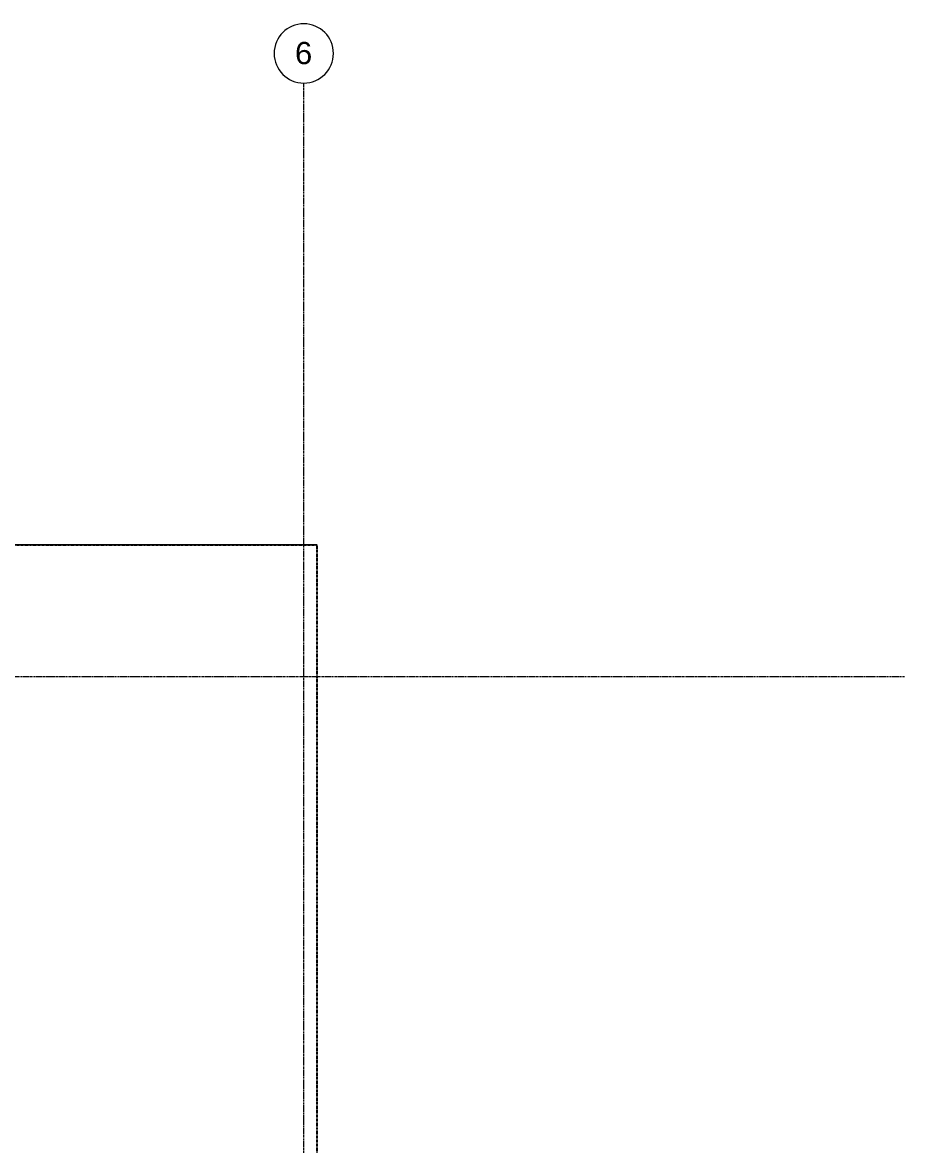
# Model space of a CAD drawing. Header units: inches. Extents: x -4058 to -1781, y 9814 to 12264.
# Drawn here: x -2019.2 to -1781.3, y 11960.7 to 12263.9 of the extents above; entities that cross this region are included whole.
import ezdxf

# ---------------------------------------------------------------- set-up
doc = ezdxf.new("R2010")
doc.units = ezdxf.units.IN
doc.header["$MEASUREMENT"] = 0
for name, pattern in [('Aligning Line 1_8_', [0.25, 0.125, -0.125]), ('Dash_2_', [0.25, 0.125, -0.125]), ('Grid Line 1_2_', [0.875, 0.5, -0.125, 0.125, -0.125])]:
    doc.linetypes.add(name, pattern=pattern)
doc.layers.add('0-4', color=250, linetype='Dash_2_')
for name, color, linetype, lineweight in [('G-ANNO-SYMB', 111, 'Aligning Line 1_8_', 9), ('S-GRID-1', 1, 'Grid Line 1_2_', 9), ('S-GRID-IDEN', 1, 'Continuous', 9)]:
    doc.layers.add(name, color=color, linetype=linetype, lineweight=lineweight)
doc.styles.add('Arial', font='arial.ttf', dxfattribs={"height": 6})

# ---------------------------------------------------------------- blocks, each defined once
blk = doc.blocks.new('Grid - Grid Head - Circle-50561-UNITS PLANS - 3RD FLOOR')
at = {"layer": 'S-GRID-IDEN'}
for start, end in [(360, 180), (180, 360)]:
    blk.add_arc((0, 0), 0.25, start, end, dxfattribs=at)

msp = doc.modelspace()

# ---------------------------------------------------------------- linework, layer by layer
at = {"layer": '0-4'}
for p, q in [((-3043.10454, 12122.87596), (-1939.7738, 12122.87596)), ((-1939.7738, 12122.87596), (-1939.7738, 11241.7211))]:
    msp.add_line(p, q, dxfattribs=at)
at = {"layer": 'G-ANNO-SYMB'}
for q in [(-3043.10454, 12122.87596), (-1939.7738, 11241.7211)]:
    msp.add_line((-1939.7738, 12122.87596), q, dxfattribs=at)
at = {"layer": 'S-GRID-1'}
for p, q in [((-1943.32374, 9814.0266), (-1943.32374, 12247.50061)), ((-1781.27288, 12087.1894), (-4041.7795, 12087.1894))]:
    msp.add_line(p, q, dxfattribs=at)

# ---------------------------------------------------------------- block references
at = {"layer": 'S-GRID-IDEN', "xscale": 31.99999999999999, "yscale": 31.99999999999999, "zscale": 31.99999999999999}
msp.add_blockref('Grid - Grid Head - Circle-50561-UNITS PLANS - 3RD FLOOR', (-1943.32374, 12255.50061), dxfattribs=at)

# ---------------------------------------------------------------- texts
at = {"layer": 'S-GRID-IDEN', "insert": (-1945.70008, 12258.59659), "char_height": 6, "width": 5.656, "attachment_point": 1, "style": 'Arial'}
msp.add_mtext('6', dxfattribs=at)

doc.saveas('drawing.dxf')
